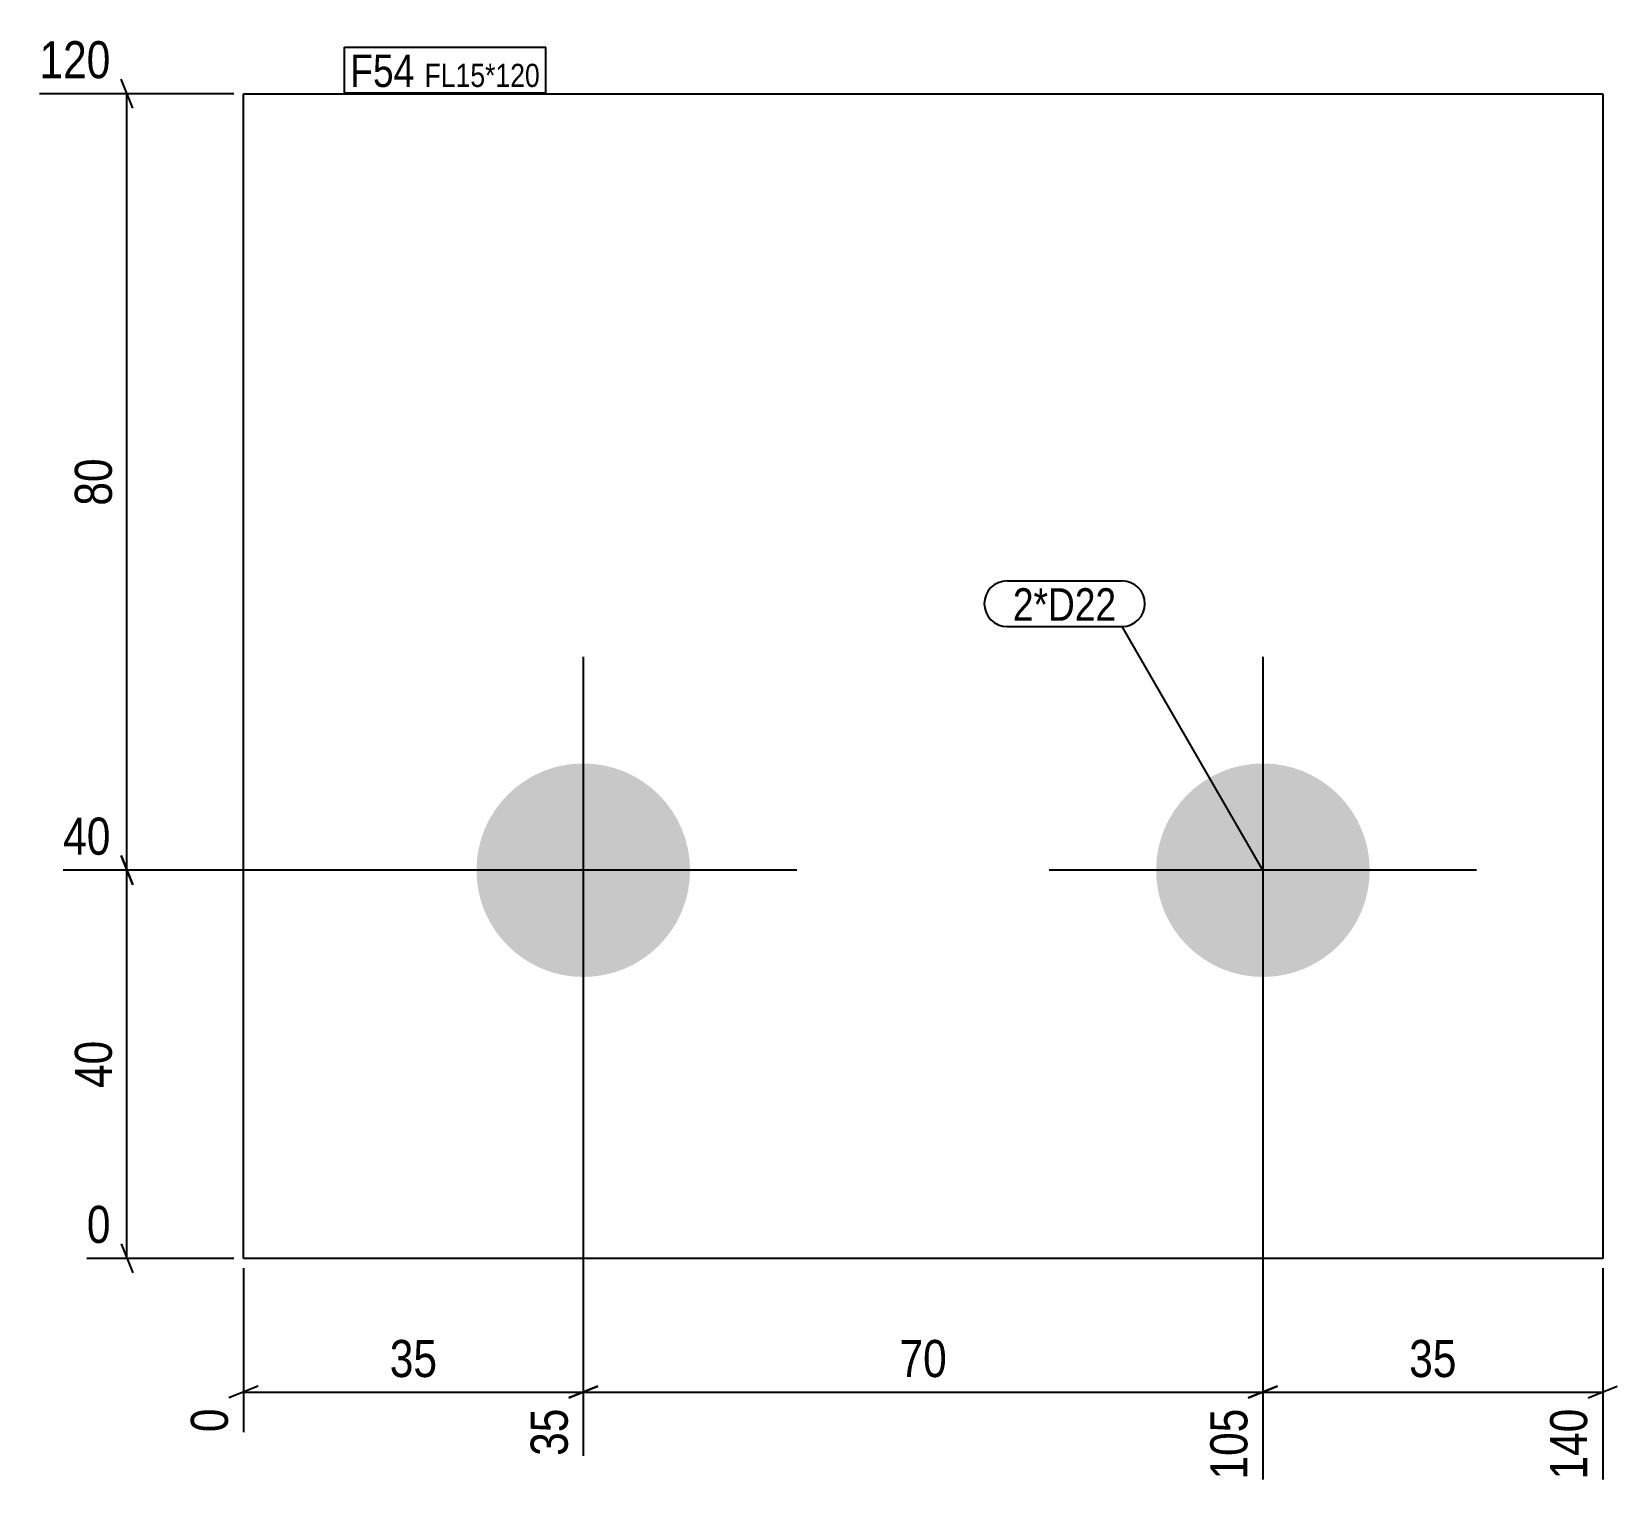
# Model space of a CAD drawing. Header units: millimetres. Extents: x 2 to 166, y 2 to 152.
import ezdxf

# ---------------------------------------------------------------- set-up
doc = ezdxf.new("R2010")
doc.units = ezdxf.units.MM
for name, color, linetype in [('MÅLSÆTNING', 7, 'Continuous'), ('STÅL', 7, 'Continuous'), ('TEKST', 7, 'Continuous')]:
    doc.layers.add(name, color=color, linetype=linetype)
doc.styles.add('Arial Narrow', font='ARIALN.TTF', dxfattribs={"height": 0.2})

msp = doc.modelspace()

# ---------------------------------------------------------------- hatches: boundary and pattern name
at = {"layer": 'STÅL', "linetype": 'Continuous'}
for points in [[(70.01, 65.78, -1), (48.01, 65.78, -1)], [(140.01, 65.78, -1), (118.01, 65.78, -1)]]:
    msp.add_hatch(color=3, dxfattribs=at).paths.add_polyline_path(points)

# ---------------------------------------------------------------- linework, layer by layer
at = {"layer": 'MÅLSÆTNING', "color": 7, "linetype": 'Continuous'}
for p, q in [((12.61, 144.28), (11.41, 147.28)), ((23.01, 145.78), (3, 145.78)), ((12.01, 65.78), (12.01, 145.78)), ((11.41, 67.28), (12.61, 64.28)), ((12.61, 64.28), (11.41, 67.28)), ((58.01, 65.78), (5.44, 65.78)), ((58.01, 65.78), (5.44, 65.78)), ((12.01, 25.78), (12.01, 65.78)), ((59.01, 64.78), (59.01, 5.44)), ((129.01, 64.78), (129.01, 3)), ((129.01, 64.78), (129.01, 3)), ((11.41, 27.28), (12.61, 24.28)), ((23.01, 25.78), (7.88, 25.78)), ((24.01, 24.78), (24.01, 7.88)), ((164.01, 24.78), (164.01, 3)), ((25.51, 12.61), (22.51, 11.41)), ((24.01, 12.01), (59.01, 12.01)), ((57.51, 11.41), (60.51, 12.61)), ((59.01, 12.01), (129.01, 12.01)), ((130.51, 12.61), (127.51, 11.41)), ((127.51, 11.41), (130.51, 12.61)), ((129.01, 12.01), (164.01, 12.01)), ((162.51, 11.41), (165.51, 12.61))]:
    msp.add_line(p, q, dxfattribs=at)
at = {"layer": 'STÅL', "color": 2, "linetype": 'Continuous'}
for p, q in [((24.01, 145.78), (164.01, 145.78)), ((24.01, 25.78), (24.01, 145.78)), ((164.01, 145.78), (164.01, 25.78)), ((164.01, 25.78), (24.01, 25.78))]:
    msp.add_line(p, q, dxfattribs=at)
at = {"layer": 'STÅL', "color": 3, "linetype": 'Continuous'}
for p, q in [((59.01, 87.78), (59.01, 43.78)), ((129.01, 87.78), (129.01, 43.78)), ((81.01, 65.78), (37.01, 65.78)), ((151.01, 65.78), (107.01, 65.78))]:
    msp.add_line(p, q, dxfattribs=at)

# ---------------------------------------------------------------- wipeouts: each hides what was drawn before it
at = {"color": 0}
msp.add_wipeout([(113.91, 91.49), (113.91, 94.99), (103.26, 94.99), (103.26, 91.49)], dxfattribs=at).dxf.layer = 'TEKST'

# ---------------------------------------------------------------- next in the draw order: wipeouts: each hides what was drawn before it
at = {"color": 0, "linetype": 'Continuous'}
for points in [[(11.11, 146.58), (11.11, 152.18), (2.2, 152.18), (2.2, 146.58)], [(11.11, 66.58), (11.11, 72.18), (4.64, 72.18), (4.64, 66.58)], [(11.11, 26.58), (11.11, 32.18), (7.07, 32.18), (7.07, 26.58)], [(23.21, 11.11), (17.61, 11.11), (17.61, 7.07), (23.21, 7.07)], [(58.21, 11.11), (52.61, 11.11), (52.61, 4.64), (58.21, 4.64)], [(128.21, 11.11), (122.61, 11.11), (122.61, 2.2), (128.21, 2.2)], [(163.21, 11.11), (157.61, 11.11), (157.61, 2.2), (163.21, 2.2)]]:
    msp.add_wipeout(points, dxfattribs=at).dxf.layer = 'MÅLSÆTNING'
at = {"color": 0}
for points, layer in [([(11.26, 109.01), (5.66, 109.01), (5.66, 102.54), (11.26, 102.54)], 'MÅLSÆTNING'), ([(11.26, 49.01), (5.66, 49.01), (5.66, 42.54), (11.26, 42.54)], 'MÅLSÆTNING'), ([(44.75, 12.76), (44.75, 18.36), (38.28, 18.36), (38.28, 12.76)], 'MÅLSÆTNING'), ([(97.25, 12.76), (97.25, 18.36), (90.78, 18.36), (90.78, 12.76)], 'MÅLSÆTNING'), ([(149.75, 12.76), (149.75, 18.36), (143.28, 18.36), (143.28, 12.76)], 'MÅLSÆTNING'), ([(41.62, 146.48), (41.62, 149.98), (35.01, 149.98), (35.01, 146.48)], 'TEKST'), ([(54.55, 146.48), (54.55, 148.98), (42.67, 148.98), (42.67, 146.48)], 'TEKST'), ([(113.91, 91.49), (113.91, 94.99), (103.26, 94.99), (103.26, 91.49)], 'TEKST')]:
    msp.add_wipeout(points, dxfattribs=at).dxf.layer = layer

# ---------------------------------------------------------------- next in the draw order: linework, layer by layer
at = {"layer": 'MÅLSÆTNING', "color": 7, "linetype": 'Continuous'}
for p, q in [((59.01, 64.78), (59.01, 5.44)), ((60.51, 12.61), (57.51, 11.41))]:
    msp.add_line(p, q, dxfattribs=at)
at = {"layer": 'TEKST', "color": 7, "linetype": 'Continuous'}
for p, q in [((102.66, 95.59), (114.51, 95.59)), ((102.66, 90.89), (114.51, 90.89)), ((129.01, 65.78), (114.51, 90.89))]:
    msp.add_line(p, q, dxfattribs=at)
for centre, start, end in [((102.66, 93.24), 90, 270), ((114.51, 93.24), 270, 90)]:
    msp.add_arc(centre, 2.35, start, end, dxfattribs=at)

# ---------------------------------------------------------------- next in the draw order: texts
at = {"layer": 'MÅLSÆTNING', "color": 3, "linetype": 'Continuous', "style": 'Arial Narrow'}
for s, height, p in [('120', 3.818, (3, 147.38)), ('40', 3.818, (5.44, 67.38)), ('0', 3.82, (7.88, 27.38))]:
    msp.add_text(s, height=height, dxfattribs=at).set_placement(p)
at = {"layer": 'MÅLSÆTNING', "color": 3, "style": 'Arial Narrow'}
for s, p in [('80', (10.46, 103.34)), ('40', (10.46, 43.34))]:
    msp.add_text(s, height=3.818, rotation=90.0002, dxfattribs=at).set_placement(p)
for s, p in [('35', (39.08, 13.56)), ('70', (91.58, 13.56)), ('35', (144.08, 13.56))]:
    msp.add_text(s, height=3.818, dxfattribs=at).set_placement(p)
at = {"layer": 'MÅLSÆTNING', "color": 3, "linetype": 'Continuous', "style": 'Arial Narrow'}
for s, height, p in [('0', 3.82, (22.41, 7.88)), ('35', 3.818, (57.41, 5.44)), ('105', 3.818, (127.41, 3)), ('140', 3.818, (162.41, 3))]:
    msp.add_text(s, height=height, rotation=90.0002, dxfattribs=at).set_placement(p)
at = {"layer": 'TEKST', "color": 3, "style": 'Arial Narrow'}
msp.add_text('2*D22', height=3.34, dxfattribs=at).set_placement((103.26, 91.49))

# ---------------------------------------------------------------- next in the draw order: wipeouts: each hides what was drawn before it
at = {"color": 0}
for points in [[(41.62, 146.48), (41.62, 149.98), (35.01, 149.98), (35.01, 146.48)], [(54.55, 146.48), (54.55, 148.98), (42.67, 148.98), (42.67, 146.48)]]:
    msp.add_wipeout(points, dxfattribs=at).dxf.layer = 'TEKST'

# ---------------------------------------------------------------- next in the draw order: linework, layer by layer
at = {"layer": 'TEKST', "color": 7, "linetype": 'Continuous'}
for p, q in [((34.41, 150.58), (55.15, 150.58)), ((34.41, 145.88), (34.41, 150.58)), ((55.15, 145.88), (55.15, 150.58)), ((34.41, 145.88), (55.15, 145.88))]:
    msp.add_line(p, q, dxfattribs=at)

# ---------------------------------------------------------------- next in the draw order: texts
at = {"layer": 'TEKST', "color": 3, "style": 'Arial Narrow'}
for s, height, p in [('F54', 3.34, (35.01, 146.48)), ('FL15*120', 2.386, (42.67, 146.48))]:
    msp.add_text(s, height=height, dxfattribs=at).set_placement(p)

doc.saveas('drawing.dxf')
